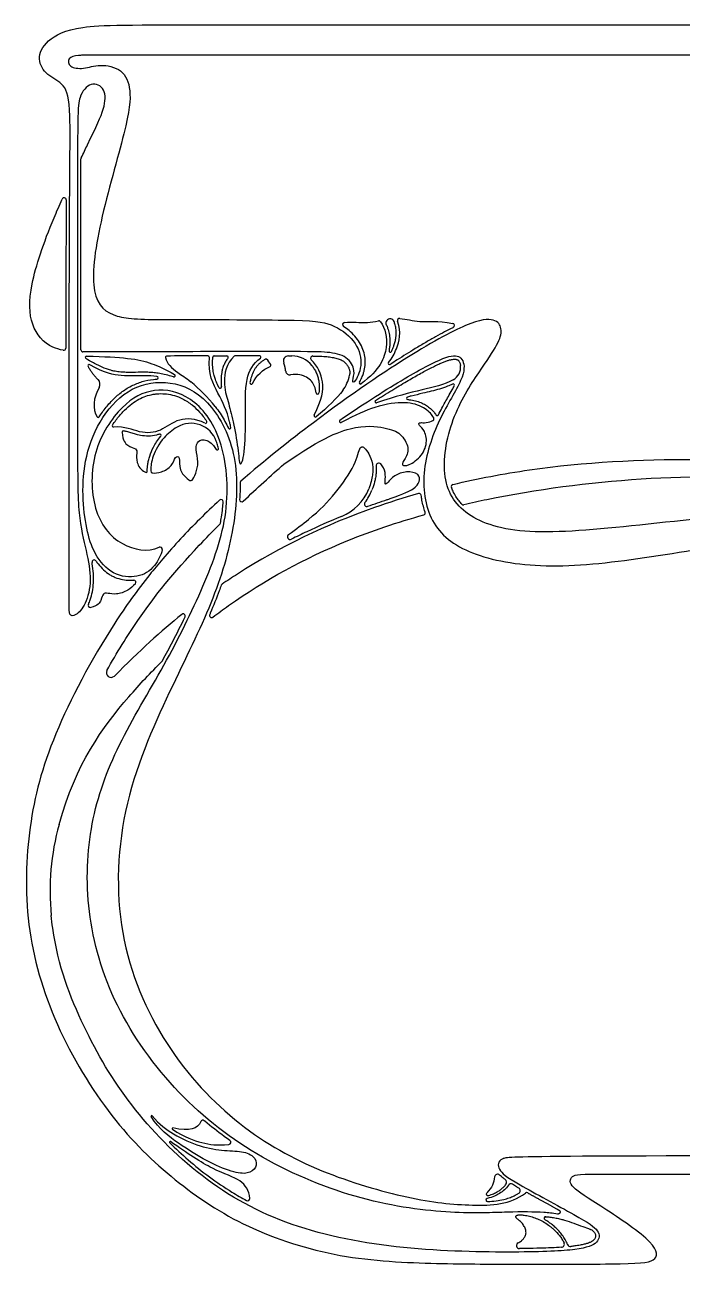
# Model space of a CAD drawing. Header units: millimetres. Extents: x -100 to 100, y -104 to 91.
# Drawn here: x -29.67 to -5.95, y -23.09 to 21.6 of the extents above; entities that cross this region are included whole.
import ezdxf

# ---------------------------------------------------------------- set-up
doc = ezdxf.new("R2010")
doc.units = ezdxf.units.MM
doc.header["$MEASUREMENT"] = 0
doc.layers.add('Layer 03', color=5, linetype='Continuous')

msp = doc.modelspace()

# ---------------------------------------------------------------- linework, layer by layer
at = {"layer": 'Layer 03'}
for p, q in [((-22.835, 9.662), (-22.374, 9.662)), ((-24.296, 8.903), (-24.38, 8.928)), ((-22.662, 8.523), (-22.704, 8.61))]:
    msp.add_line(p, q, dxfattribs=at)
for centre, radius, start, end in [((-27.56, 16.771), 0.0775, 154.4259, 179.8635), ((-28.248, 15.29), 0.0775, 359.6294, 156.027), ((-18.123, 10.787), 0.0775, 97.9334, 236.9885), ((-16.892, 10.85), 0.0775, 35.3547, 100.6), ((-16.485, 10.849), 0.152, 20.5571, 205.0387), ((-16.14, 10.936), 0.0775, 85.3347, 199.0943), ((-14.239, 10.76), 0.0775, 296.0932, 79.6597), ((-28.264, 9.942), 0.0775, 259.4565, 359.9326), ((-27.564, 9.885), 0.0775, 180.0085, 268.8617), ((-16.478, 9.842), 0.0465, 169.6693, 334.4391), ((-27.437, 9.605), 0.0465, 89.2574, 239.482), ((-24.538, 9.612), 0.0465, 90.1596, 190.1333), ((-23.053, 9.615), 0.0465, 354.824, 90.0588), ((-22.835, 9.615), 0.0465, 90.0421, 174.3343), ((-22.374, 9.616), 0.0465, 322.1551, 90.0421), ((-22.076, 9.616), 0.0465, 90.0261, 130.7927), ((-21.189, 9.616), 0.0465, 305.2467, 90.0076), ((-20.965, 9.501), 0.0465, 58.7338, 119.5773), ((-20.155, 9.48), 0.183, 89.9933, 201.3213), ((-20.033, 8.735), 0.928, 37.7931, 89.9743), ((-19.279, 9.582), 0.0775, 89.244, 225.5532), ((-16.503, 9.397), 0.0465, 141.4056, 303.019), ((-27.341, 9.301), 0.0465, 61.1408, 209.2703), ((-24.283, 8.948), 0.0465, 253.628, 59.572), ((-20.83, 9.326), 0.0465, 292.6745, 40.0951), ((-20.105, 9.124), 0.147, 186.6099, 280.84), ((-19.226, 9.204), 1.298, 322.5155, 349.415), ((-14.464, 9.254), 0.522, 298.9258, 6.7177), ((-27.19, 8.64), 0.24, 329.243, 45.8938), ((-24.904, 8.874), 0.0465, 273.4438, 81.3921), ((-27.159, 4.397), 5.556, 38.2929, 51.2331), ((-22.62, 8.543), 0.0465, 205.3982, 5.777), ((-21.495, 8.692), 0.0465, 170.3404, 332.3179), ((-17.552, 8.695), 0.0465, 147.621, 307.0094), ((-14.211, 8.604), 0.0465, 331.8957, 116.2319), ((-19.104, 8.335), 0.0465, 187.7151, 350.0497), ((-16.988, 8.011), 0.0465, 122.5623, 289.3728), ((-15.843, 8.135), 0.0465, 104.5269, 264.7568), ((-27.017, 7.492), 0.0465, 211.9425, 327.5287), ((-26.464, 7.144), 0.0465, 146.0724, 273.9653), ((-23.671, 6.265), 0.967, 19.148, 120.7489), ((-23.142, 7.275), 0.0465, 242.8422, 32.9688), ((-19.178, 7.505), 0.0465, 153.8632, 308.9828), ((-18.268, 7.306), 0.0465, 125.1384, 297.6655), ((-14.786, 7.556), 0.0465, 212.2429, 333.4523), ((-26.112, 6.91), 0.0465, 80.2021, 186.7345), ((-24.792, 6.798), 0.0465, 318.9052, 110.1667), ((-22.278, 7.072), 0.0465, 204.714, 11.4911), ((-22.723, 6.314), 0.0465, 210.7445, 15.3642), ((-25.291, 5.508), 0.0465, 243.3014, 4.414), ((-16.893, 5.697), 0.0992, 44.6167, 185.3438), ((-21.822, 5.084), 0.0775, 147.5645, 181.0991), ((-21.822, 5.084), 0.0775, 130.9776, 147.5645), ((-14.203, 4.951), 0.0775, 103.4411, 200.1896), ((-22.583, 4.405), 0.0775, 355.9948, 132.6356), ((-21.836, 4.477), 0.0775, 176.502, 313.6972), ((-18.911, 5.518), 1.777, 292.1789, 338.669), ((-18.911, 5.518), 1.901, 323.0678, 338.669), ((-15.441, 4.626), 0.0775, 7.6143, 105.9984), ((-17.32, 4.323), 0.0893, 143.0677, 289.9181), ((-15.294, 4.004), 0.0775, 285.5641, 19.3841), ((-13.839, 4.371), 0.0775, 223.9775, 282.8807), ((-22.684, 3.646), 0.0775, 315.1041, 348.8863), ((-20.088, 3.141), 0.0999, 127.0873, 296.8818), ((-24.786, 2.689), 0.0775, 350.8939, 114.0738), ((-27.164, 2.227), 0.0775, 34.8277, 189.6991), ((-25.73, 1.498), 0.0775, 316.1, 94.8645), ((-22.505, 1.364), 0.0775, 124.3223, 160.5033), ((-27.301, 0.669), 0.0775, 155.1949, 282.4984), ((-23.953, 0.282), 0.0775, 334.1927, 129.1532), ((-22.923, 0.305), 0.0775, 156.6906, 307.2708), ((-24.77, -1.296), 0.0775, 314.5763, 331.1096), ((-26.553, -1.762), 0.17, 150.9425, 315.046), ((-19.773, -9.638), 8.982, 164.482, 185.6016), ((-25.087, -17.76), 0.0248, 37.7746, 211.692), ((-24.324, -18.205), 0.0248, 77.5842, 237.0188), ((-23.238, -17.979), 0.0775, 49.7016, 157.067), ((-24.422, -18.691), 0.0248, 54.4024, 225.1887), ((-22.307, -18.699), 0.0775, 275.4598, 54.8019), ((-12.61, -19.956), 0.108, 44.6155, 174.3429), ((-12.387, -20.138), 0.108, 325.4047, 55.1002), ((-12.963, -20.567), 0.0558, 133.4545, 285.2077), ((-12.127, -20.305), 0.108, 58.8098, 145.869), ((-11.895, -20.442), 0.108, 302.5236, 60.0475), ((-11.556, -20.59), 0.0775, 60.7736, 127.878), ((-21.626, -20.731), 0.0775, 241.566, 4.404), ((-12.972, -20.78), 0.0558, 103.3983, 272.8378), ((-10.877, -21.436), 0.0558, 85.483, 239.6456), ((-9.357, -22.105), 0.285, 41.0239, 70.1554), ((-11.819, -22.422), 0.108, 117.5375, 270.4446), ((-10.306, -22.375), 0.108, 274.0356, 26.0159), ((-9.98, -22.346), 0.108, 201.8262, 276.1357)]:
    msp.add_arc(centre, radius, start, end, dxfattribs=at)
for points, knots in [([(-28.033, 17.773), (-28.033, 17.985), (-28.048, 18.893), (-28.197, 19.492), (-28.881, 19.759), (-29.247, 20.349), (-28.929, 21.045), (-27.87, 21.604), (-25.016, 21.604), (-12.684, 21.604), (4.795, 21.604)], [6506.027497, 6506.027497, 6506.027497, 6506.027497, 6508.198848, 6517.432746, 6526.666645, 6535.900543, 6545.134442, 6554.36834, 6563.602239, 6572.836137, 6572.836137, 6572.836137, 6572.836137]), ([(4.795, 20.507), (-13.553, 20.507), (-27.179, 20.507), (-27.767, 20.515), (-28.124, 20.412), (-28.089, 20.07), (-27.552, 19.991), (-26.98, 20.203), (-26.123, 20.031), (-25.806, 19.299), (-25.925, 18.101), (-27.054, 14.303), (-27.353, 11.685), (-26.415, 10.987), (-24.977, 10.972), (-19.58, 10.972), (-18.589, 10.862), (-17.724, 10.245), (-17.431, 9.395), (-17.77, 8.654), (-17.878, 8.726), (-17.715, 9.109), (-18.005, 9.662), (-18.737, 9.817), (-19.587, 9.817), (-25.262, 9.817), (-26.818, 9.8), (-27.473, 9.806), (-27.566, 9.808)], [6103.347842, 6103.347842, 6103.347842, 6103.347842, 6112.58174, 6121.815639, 6131.049537, 6140.283436, 6149.517334, 6158.751233, 6167.985132, 6177.21903, 6186.452929, 6195.686827, 6204.920726, 6214.154624, 6223.388523, 6232.622421, 6241.85632, 6251.090218, 6260.324117, 6269.558015, 6278.791914, 6288.025812, 6297.259711, 6306.493609, 6315.727508, 6324.961406, 6334.195305, 6335.796208, 6335.796208, 6335.796208, 6335.796208]), ([(-27.63, 16.804), (-27.549, 16.973), (-27.112, 17.881), (-26.763, 18.605), (-26.727, 19.328), (-27.286, 19.587), (-27.685, 19.105), (-27.742, 18.665), (-27.753, 18.073)], [6358.513625, 6358.513625, 6358.513625, 6358.513625, 6360.456471, 6369.690369, 6378.924268, 6388.158167, 6397.392066, 6402.982641, 6402.982641, 6402.982641, 6402.982641]), ([(-27.753, 18.073), (-27.759, 17.687), (-27.766, 15.683), (-27.766, 5.943), (-27.757, 3.877), (-27.43, 2.6), (-27.238, 1.561), (-27.459, 0.667), (-27.844, 0.263), (-28.075, 0.292), (-28.065, 0.648), (-28.065, 2.01), (-28.065, 14.549), (-28.03, 17.085), (-28.033, 17.773)], [6402.982641, 6402.982641, 6402.982641, 6402.982641, 6406.625964, 6415.859863, 6425.093762, 6434.32766, 6443.561559, 6452.795458, 6462.029356, 6471.263255, 6480.497154, 6489.731052, 6498.964951, 6506.027497, 6506.027497, 6506.027497, 6506.027497]), ([(-27.641, 9.885), (-27.642, 10.843), (-27.642, 12.758), (-27.64, 15.007), (-27.639, 16.344), (-27.638, 16.725), (-27.638, 16.771)], [6336.183904, 6336.183904, 6336.183904, 6336.183904, 6345.460312, 6354.715121, 6357.955501, 6358.402633, 6358.402633, 6358.402633, 6358.402633]), ([(-28.278, 9.866), (-28.413, 9.891), (-28.916, 10.036), (-29.495, 10.728), (-29.542, 12.08), (-28.928, 13.92), (-28.419, 15.095), (-28.319, 15.321)], [282.140544, 282.140544, 282.140544, 282.140544, 285.142318, 294.376217, 303.610116, 312.844015, 315.05096, 315.05096, 315.05096, 315.05096]), ([(-28.17, 15.289), (-28.171, 15.156), (-28.175, 14.511), (-28.181, 13.102), (-28.185, 11.452), (-28.186, 10.315), (-28.187, 9.942)], [315.733374, 315.733374, 315.733374, 315.733374, 317.022629, 321.977254, 329.378871, 332.988924, 332.988924, 332.988924, 332.988924]), ([(-0.292, 4.121), (-0.842, 4.135), (-2.696, 4.103), (-7.419, 3.549), (-11.57, 3.154), (-13.776, 3.768), (-14.722, 5.145), (-14.325, 7.467), (-13.21, 9.185), (-12.554, 10.128), (-12.431, 10.607), (-12.608, 10.99), (-13.347, 11.017), (-15.438, 9.937), (-18.656, 7.765), (-21.011, 5.891), (-21.873, 5.143)], [1970.648439, 1970.648439, 1970.648439, 1970.648439, 1975.645076, 1985.413166, 1995.181256, 2004.949346, 2014.717436, 2024.485527, 2034.253617, 2044.021707, 2053.789797, 2063.557887, 2073.325977, 2083.094067, 2092.862157, 2098.970606, 2098.970606, 2098.970606, 2098.970606]), ([(-18.134, 10.864), (-17.845, 10.904), (-17.459, 10.831), (-17.04, 10.901), (-16.906, 10.926)], [137.675248, 137.675248, 137.675248, 137.675248, 140.644311, 142.0512, 142.0512, 142.0512, 142.0512]), ([(-16.829, 10.895), (-16.66, 10.657), (-16.509, 9.99), (-16.854, 9.163), (-17.524, 8.658)], [120.811864, 120.811864, 120.811864, 120.811864, 124.886801, 129.14413, 129.14413, 129.14413, 129.14413]), ([(-16.622, 10.785), (-16.604, 10.746), (-16.562, 10.642), (-16.516, 10.464), (-16.491, 10.249), (-16.495, 10.051), (-16.512, 9.917), (-16.522, 9.858), (-16.524, 9.85)], [44.373087, 44.373087, 44.373087, 44.373087, 44.791042, 45.458027, 46.151435, 46.876261, 47.377218, 47.45536, 47.45536, 47.45536, 47.45536]), ([(-16.539, 9.426), (-16.411, 9.587), (-16.214, 9.951), (-16.074, 10.509), (-16.213, 10.911)], [154.553111, 154.553111, 154.553111, 154.553111, 156.854963, 160.108772, 160.108772, 160.108772, 160.108772]), ([(-16.436, 9.821), (-16.418, 9.859), (-16.386, 9.932), (-16.341, 10.051), (-16.301, 10.181), (-16.274, 10.315), (-16.261, 10.459), (-16.267, 10.613), (-16.296, 10.766), (-16.327, 10.863), (-16.342, 10.903)], [47.886727, 47.886727, 47.886727, 47.886727, 48.284331, 48.663519, 49.120346, 49.594458, 49.989412, 50.51213, 51.083816, 51.496387, 51.496387, 51.496387, 51.496387]), ([(-16.134, 11.013), (-15.894, 10.994), (-15.44, 10.848), (-14.779, 10.937), (-14.225, 10.836)], [138.794496, 138.794496, 138.794496, 138.794496, 141.781604, 145.001206, 145.001206, 145.001206, 145.001206]), ([(-17.592, 8.72), (-17.577, 8.742), (-17.533, 8.82), (-17.486, 8.925), (-17.444, 9.044), (-17.405, 9.182), (-17.373, 9.387), (-17.389, 9.644), (-17.459, 9.902), (-17.581, 10.15), (-17.751, 10.379), (-17.951, 10.57), (-18.096, 10.677), (-18.165, 10.722)], [129.561408, 129.561408, 129.561408, 129.561408, 129.816028, 130.42976, 130.668035, 131.035876, 131.827328, 132.661987, 133.515878, 134.399639, 135.322568, 136.274118, 137.068505, 137.068505, 137.068505, 137.068505]), ([(-14.205, 10.69), (-14.213, 10.686), (-14.318, 10.634), (-14.532, 10.525), (-14.855, 10.349), (-15.208, 10.147), (-15.67, 9.871), (-16.096, 9.605), (-16.394, 9.413), (-16.477, 9.358)], [145.627633, 145.627633, 145.627633, 145.627633, 145.710151, 146.765763, 147.951985, 149.266208, 150.702279, 153.166097, 154.130008, 154.130008, 154.130008, 154.130008]), ([(-24.38, 8.928), (-24.464, 8.952), (-24.62, 8.995), (-24.841, 9.04), (-25.038, 9.064), (-25.22, 9.073), (-25.4, 9.074), (-25.645, 9.069), (-25.896, 9.065), (-26.123, 9.074), (-26.255, 9.085), (-26.358, 9.098), (-26.46, 9.117), (-26.582, 9.148), (-26.771, 9.211), (-26.98, 9.303), (-27.225, 9.43), (-27.372, 9.513), (-27.461, 9.565)], [125.025037, 125.025037, 125.025037, 125.025037, 125.874614, 126.587573, 127.210967, 127.787334, 128.357464, 128.945856, 130.164951, 130.785349, 131.13963, 131.453613, 131.784271, 132.145171, 132.675699, 133.710714, 134.349681, 135.345717, 135.345717, 135.345717, 135.345717]), ([(-27.436, 9.652), (-26.795, 9.644), (-25.786, 9.58), (-25.164, 9.435), (-24.619, 9.199), (-24.259, 8.988)], [135.739004, 135.739004, 135.739004, 135.739004, 139.483384, 143.559591, 146.876496, 146.876496, 146.876496, 146.876496]), ([(-24.584, 9.604), (-24.545, 9.383), (-24.281, 9.14), (-23.863, 8.877), (-23.68, 8.73)], [155.416113, 155.416113, 155.416113, 155.416113, 158.708975, 160.574387, 160.574387, 160.574387, 160.574387]), ([(-23.053, 9.661), (-23.184, 9.661), (-23.68, 9.661), (-24.175, 9.66), (-24.539, 9.659)], [150.35969, 150.35969, 150.35969, 150.35969, 151.634096, 155.154382, 155.154382, 155.154382, 155.154382]), ([(-22.277, 7.291), (-22.369, 7.677), (-22.669, 8.288), (-23.061, 9.004), (-23.006, 9.611)], [168.72871, 168.72871, 168.72871, 168.72871, 172.8561, 176.872764, 176.872764, 176.872764, 176.872764]), ([(-22.704, 8.61), (-22.708, 8.619), (-22.738, 8.683), (-22.785, 8.796), (-22.841, 8.968), (-22.88, 9.161), (-22.896, 9.385), (-22.889, 9.541), (-22.881, 9.62)], [54.468576, 54.468576, 54.468576, 54.468576, 54.56218, 55.155078, 55.64994, 56.31395, 57.056836, 57.821444, 57.821444, 57.821444, 57.821444]), ([(-22.337, 9.587), (-22.351, 9.569), (-22.393, 9.512), (-22.451, 9.412), (-22.5, 9.297), (-22.536, 9.183), (-22.57, 9.032), (-22.585, 8.873), (-22.585, 8.722), (-22.581, 8.628), (-22.576, 8.57), (-22.574, 8.548)], [50.211735, 50.211735, 50.211735, 50.211735, 50.433962, 50.89274, 51.333337, 51.636732, 52.051381, 52.826198, 53.180995, 53.517477, 53.737138, 53.737138, 53.737138, 53.737138]), ([(-22.106, 9.651), (-22.412, 9.386), (-22.518, 8.655), (-22.332, 8.022), (-22.15, 7.343), (-21.955, 6.294), (-21.924, 5.569), (-21.721, 6.05), (-21.685, 7.51), (-21.745, 8.838), (-21.427, 9.391), (-21.162, 9.578)], [187.139991, 187.139991, 187.139991, 187.139991, 190.241648, 193.387661, 196.533675, 199.679689, 202.825702, 205.971716, 209.11773, 212.263743, 214.976109, 214.976109, 214.976109, 214.976109]), ([(-20.988, 9.542), (-21.017, 9.525), (-21.078, 9.487), (-21.166, 9.421), (-21.248, 9.344), (-21.295, 9.288), (-21.317, 9.259)], [29.765851, 29.765851, 29.765851, 29.765851, 30.088653, 30.465523, 30.825623, 31.176608, 31.176608, 31.176608, 31.176608]), ([(-19.22, 7.525), (-18.944, 8.087), (-18.83, 8.707), (-19.093, 9.291), (-19.334, 9.527)], [84.105992, 84.105992, 84.105992, 84.105992, 88.068984, 91.728573, 91.728573, 91.728573, 91.728573]), ([(-19.278, 9.659), (-19.239, 9.659), (-19.107, 9.657), (-18.938, 9.651), (-18.741, 9.635), (-18.582, 9.615), (-18.432, 9.583), (-18.303, 9.542), (-18.218, 9.503), (-18.147, 9.455), (-18.087, 9.405), (-18.033, 9.339), (-17.992, 9.268), (-17.969, 9.215), (-17.952, 9.164), (-17.94, 9.1), (-17.94, 9.034), (-17.947, 8.985), (-17.951, 8.966)], [92.323334, 92.323334, 92.323334, 92.323334, 92.705222, 93.603791, 93.955788, 94.615616, 95.160097, 95.435672, 95.923069, 96.05754, 96.269456, 96.678354, 96.87376, 97.061706, 97.23696, 97.395388, 97.68599, 97.874945, 97.874945, 97.874945, 97.874945]), ([(-18.295, 7.344), (-17.943, 7.592), (-16.781, 8.363), (-15.169, 9.325), (-14.175, 9.762), (-13.814, 9.566), (-13.769, 8.903), (-14.748, 7.441), (-15.426, 5.428), (-15.089, 3.484), (-13.596, 2.407), (-10.798, 1.945), (-7.167, 2.367), (-3.365, 3.043), (-1.256, 3.346), (-0.523, 3.415)], [2149.231192, 2149.231192, 2149.231192, 2149.231192, 2153.159951, 2163.085173, 2173.010395, 2182.935617, 2192.860839, 2202.786061, 2212.711282, 2222.636504, 2232.561726, 2242.486948, 2252.41217, 2262.337392, 2268.945756, 2268.945756, 2268.945756, 2268.945756]), ([(-17.013, 8.051), (-16.963, 8.083), (-16.721, 8.237), (-16.306, 8.495), (-15.791, 8.802), (-15.339, 9.059), (-15.005, 9.237), (-14.773, 9.349), (-14.631, 9.413), (-14.505, 9.464), (-14.396, 9.501), (-14.308, 9.525), (-14.234, 9.539), (-14.174, 9.545), (-14.12, 9.543), (-14.079, 9.534), (-14.047, 9.52), (-14.021, 9.5), (-13.999, 9.473), (-13.978, 9.436), (-13.96, 9.391), (-13.95, 9.349), (-13.946, 9.323), (-13.945, 9.315)], [104.068889, 104.068889, 104.068889, 104.068889, 104.647252, 106.848263, 108.792225, 110.456522, 111.880201, 112.452615, 112.952819, 113.388189, 113.761382, 114.075254, 114.266234, 114.486964, 114.658826, 114.789716, 114.894355, 114.992167, 115.102527, 115.23746, 115.396869, 115.57757, 115.65303, 115.65303, 115.65303, 115.65303]), ([(-24.897, 8.92), (-25.051, 8.944), (-25.426, 8.959), (-26.16, 8.917), (-26.755, 9.031), (-27.318, 9.341)], [162.086877, 162.086877, 162.086877, 162.086877, 163.905332, 167.316862, 170.485839, 170.485839, 170.485839, 170.485839]), ([(-21.317, 9.259), (-21.339, 9.23), (-21.38, 9.17), (-21.45, 9.037), (-21.505, 8.879), (-21.532, 8.752), (-21.541, 8.7)], [22.96571, 22.96571, 22.96571, 22.96571, 23.31514, 23.669918, 24.418397, 24.928716, 24.928716, 24.928716, 24.928716]), ([(-19.15, 8.328), (-19.161, 8.414), (-19.229, 8.648), (-19.419, 8.901), (-19.821, 9.028), (-20.078, 8.979)], [91.510375, 91.510375, 91.510375, 91.510375, 92.465152, 94.434594, 96.075247, 96.075247, 96.075247, 96.075247]), ([(-19.3, 9.303), (-19.271, 9.267), (-19.216, 9.186), (-19.146, 9.054), (-19.092, 8.911), (-19.06, 8.779), (-19.045, 8.671), (-19.037, 8.56), (-19.04, 8.448), (-19.052, 8.362), (-19.058, 8.327)], [87.74236, 87.74236, 87.74236, 87.74236, 88.192401, 88.692972, 89.182277, 89.66607, 90.003409, 90.243817, 90.742109, 91.085384, 91.085384, 91.085384, 91.085384]), ([(-24.71, 2.677), (-24.742, 2.479), (-24.999, 1.997), (-25.56, 1.638), (-26.509, 1.725), (-27.179, 2.503), (-27.446, 3.403), (-27.605, 4.597), (-27.515, 6.05), (-26.931, 7.498), (-25.844, 8.605), (-24.406, 8.826), (-23.027, 8.194), (-21.954, 6.248), (-22.015, 3.658), (-22.76, 0.976), (-24.253, -2.014), (-26.268, -6.388), (-26.456, -11.269), (-24.699, -15.333), (-21.942, -18.229), (-19.012, -19.826), (-15.696, -20.791), (-13.5, -21.019), (-12.151, -20.943), (-11.603, -20.529)], [1914.723709, 1914.723709, 1914.723709, 1914.723709, 1920.810833, 1928.420013, 1936.029194, 1943.638374, 1951.247554, 1958.856734, 1966.465914, 1974.075095, 1981.684275, 1989.293455, 1996.902635, 2004.511816, 2012.120996, 2019.730176, 2027.339356, 2034.948536, 2042.557717, 2050.166897, 2057.776077, 2065.385257, 2072.994438, 2080.603618, 2088.016715, 2088.016715, 2088.016715, 2088.016715]), ([(-26.978, 7.467), (-26.962, 7.492), (-26.865, 7.64), (-26.671, 7.898), (-26.367, 8.213), (-26.077, 8.436), (-25.765, 8.615), (-25.434, 8.747), (-25.12, 8.81), (-24.941, 8.825), (-24.901, 8.828)], [153.312873, 153.312873, 153.312873, 153.312873, 153.596915, 155.023854, 156.435466, 157.824221, 158.553371, 159.910426, 161.257239, 161.647189, 161.647189, 161.647189, 161.647189]), ([(-14.211, 8.797), (-14.521, 8.626), (-15.388, 8.422), (-16.275, 8.213), (-16.973, 7.968)], [117.646864, 117.646864, 117.646864, 117.646864, 122.076817, 127.161553, 127.161553, 127.161553, 127.161553]), ([(-14.232, 8.646), (-14.291, 8.617), (-14.445, 8.55), (-14.702, 8.465), (-15, 8.386), (-15.342, 8.305), (-15.628, 8.238), (-15.811, 8.191), (-15.854, 8.18)], [171.944113, 171.944113, 171.944113, 171.944113, 172.587681, 173.560036, 174.560923, 175.575014, 176.963305, 177.401582, 177.401582, 177.401582, 177.401582]), ([(-14.745, 7.535), (-14.703, 7.619), (-14.587, 7.842), (-14.417, 8.142), (-14.266, 8.407), (-14.196, 8.535), (-14.17, 8.583)], [167.711238, 167.711238, 167.711238, 167.711238, 168.615503, 170.151119, 171.04753, 171.566242, 171.566242, 171.566242, 171.566242]), ([(-10.445, -21.285), (-10.62, -21.252), (-11.073, -21.214), (-12.15, -21.194), (-14.061, -21.308), (-17.47, -20.889), (-21.209, -19.369), (-24.198, -17.056), (-26.556, -13.788), (-27.515, -10.33), (-27.372, -7.137), (-26.38, -4.391), (-24.587, -1.492), (-23.159, 1.404), (-22.219, 3.998), (-22.469, 6.8), (-23.663, 8.304), (-25.023, 8.543), (-26.151, 7.984), (-27.298, 6.27), (-27.277, 4.015), (-26.29, 2.752), (-25.22, 2.58), (-24.818, 2.76)], [2093.15691, 2093.15691, 2093.15691, 2093.15691, 2097.287483, 2105.571305, 2113.855128, 2122.13895, 2130.422773, 2138.706596, 2146.990418, 2155.274241, 2163.558064, 2171.841886, 2180.125709, 2188.409531, 2196.693354, 2204.977177, 2213.260999, 2221.544822, 2229.828644, 2238.112467, 2246.39629, 2254.680112, 2262.221702, 2262.221702, 2262.221702, 2262.221702]), ([(-26.503, 7.17), (-26.462, 7.23), (-26.344, 7.395), (-26.138, 7.639), (-25.884, 7.881), (-25.628, 8.064), (-25.369, 8.193), (-25.147, 8.259), (-24.967, 8.289), (-24.782, 8.306), (-24.544, 8.298), (-24.255, 8.239), (-23.94, 8.114), (-23.634, 7.912), (-23.345, 7.635), (-23.183, 7.423), (-23.106, 7.304), (-23.103, 7.3)], [10.899015, 10.899015, 10.899015, 10.899015, 11.598051, 12.864568, 13.987813, 14.984647, 15.900841, 16.77993, 17.220417, 17.666306, 18.57508, 19.516745, 20.511123, 21.847046, 23.044594, 24.372595, 24.418188, 24.418188, 24.418188, 24.418188]), ([(-15.847, 8.089), (-15.829, 8.087), (-15.736, 8.077), (-15.576, 8.049), (-15.377, 7.985), (-15.207, 7.9), (-15.066, 7.799), (-14.955, 7.696), (-14.883, 7.612), (-14.843, 7.558), (-14.83, 7.538), (-14.826, 7.531)], [177.821063, 177.821063, 177.821063, 177.821063, 177.995149, 178.727427, 179.393428, 180.007074, 180.568043, 181.062155, 181.473631, 181.635157, 181.711196, 181.711196, 181.711196, 181.711196]), ([(-22.798, 7.84), (-22.78, 7.818), (-22.704, 7.719), (-22.53, 7.466), (-22.397, 7.22), (-22.32, 7.053)], [164.623527, 164.623527, 164.623527, 164.623527, 164.903641, 165.825037, 167.602462, 167.602462, 167.602462, 167.602462]), ([(-20.314, 5.762), (-18.903, 6.749), (-17.573, 7.223), (-16.51, 7.059), (-16.047, 6.844), (-15.747, 6.265), (-16.028, 5.841), (-16.076, 5.713), (-15.842, 5.676), (-15.307, 6.051), (-15.113, 6.616), (-15.291, 7.069), (-15.486, 7.186), (-15.421, 7.277), (-15.194, 7.232), (-14.895, 7.336), (-14.882, 7.433), (-15.232, 7.829), (-15.896, 8.026), (-16.867, 7.912), (-17.721, 7.541), (-18.246, 7.265)], [2105.998156, 2105.998156, 2105.998156, 2105.998156, 2108.281375, 2110.564593, 2112.847811, 2115.131029, 2117.414247, 2119.697466, 2121.980684, 2124.263902, 2126.54712, 2128.830339, 2131.113557, 2133.396775, 2135.679993, 2137.963211, 2140.24643, 2142.529648, 2144.812866, 2147.096084, 2148.779517, 2148.779517, 2148.779517, 2148.779517]), ([(-23.164, 7.234), (-23.509, 7.411), (-24.185, 7.429), (-24.748, 6.91), (-25.475, 6.844), (-26.06, 7.126), (-26.461, 7.098)], [-1.44353, -1.44353, -1.44353, -1.44353, 1.309835, 4.470229, 7.630622, 10.564193, 10.564193, 10.564193, 10.564193]), ([(-22.232, 7.082), (-22.238, 7.109), (-22.252, 7.179), (-22.267, 7.249), (-22.277, 7.291)], [168.0390836, 168.0390836, 168.0390836, 168.0390836, 168.3121748, 168.7287102, 168.7287102, 168.7287102, 168.7287102]), ([(-26.158, 6.904), (-26.122, 6.602), (-25.96, 6.398), (-25.615, 6.32), (-25.622, 6.176), (-25.656, 5.852), (-25.499, 5.561), (-25.312, 5.467)], [122.517119, 122.517119, 122.517119, 122.517119, 123.790879, 125.146123, 126.501368, 127.856613, 129.044529, 129.044529, 129.044529, 129.044529]), ([(-24.808, 6.841), (-24.843, 6.828), (-24.97, 6.788), (-25.201, 6.758), (-25.43, 6.781), (-25.587, 6.817), (-25.701, 6.85), (-25.832, 6.89), (-25.975, 6.93), (-26.066, 6.949), (-26.104, 6.956)], [117.955549, 117.955549, 117.955549, 117.955549, 118.324001, 119.234959, 120.194791, 120.544408, 120.796964, 121.342002, 121.865074, 122.238218, 122.238218, 122.238218, 122.238218]), ([(-25.245, 5.512), (-25.246, 5.529), (-25.247, 5.551), (-25.246, 5.589), (-25.242, 5.652), (-25.231, 5.755), (-25.204, 5.896), (-25.145, 6.109), (-25.02, 6.41), (-24.865, 6.641), (-24.761, 6.762), (-24.756, 6.767)], [113.121027, 113.121027, 113.121027, 113.121027, 113.25634, 113.330988, 113.48797, 113.870354, 114.337526, 114.88142, 116.006966, 117.497982, 117.559548, 117.559548, 117.559548, 117.559548]), ([(-24.165, 7.096), (-24.353, 6.984), (-24.759, 6.647), (-25.079, 6.017), (-25.139, 5.501), (-25.097, 5.423), (-24.749, 5.447), (-24.329, 5.687), (-24.244, 6.053), (-24.052, 6.059), (-24.118, 5.525), (-23.77, 5.201), (-23.632, 5.117), (-23.494, 5.417), (-23.382, 5.823), (-23.514, 6.315), (-23.436, 6.621), (-23.172, 6.675), (-22.89, 6.505), (-22.763, 6.291)], [131.933243, 131.933243, 131.933243, 131.933243, 132.89514, 134.39982, 135.904501, 137.409181, 138.913861, 140.418542, 141.923222, 143.427903, 144.932583, 146.437263, 147.941944, 149.446624, 150.951304, 152.455985, 153.960665, 155.465345, 156.499222, 156.499222, 156.499222, 156.499222]), ([(-22.678, 6.327), (-22.693, 6.384), (-22.719, 6.47), (-22.747, 6.554), (-22.757, 6.583)], [156.9301959, 156.9301959, 156.9301959, 156.9301959, 157.5044777, 157.7945918, 157.7945918, 157.7945918, 157.7945918]), ([(-20.149, 3.22), (-19.875, 3.427), (-19.178, 3.932), (-18.436, 4.706), (-17.689, 5.775), (-17.592, 6.501), (-17.301, 6.297), (-17.026, 5.652), (-17.188, 5.046), (-17.256, 4.872)], [175.782166, 175.782166, 175.782166, 175.782166, 177.825451, 181.744092, 185.662734, 189.581375, 193.500016, 197.418657, 198.937087, 198.937087, 198.937087, 198.937087]), ([(-14.221, 5.026), (-13.324, 5.241), (-10.479, 5.782), (-5.342, 6.05), (-0.166, 5.651), (1.565, 4.848), (2.111, 4.291), (2.244, 4.103)], [489.602451, 489.602451, 489.602451, 489.602451, 494.039387, 503.292717, 512.546046, 521.799376, 526.26198, 526.26198, 526.26198, 526.26198]), ([(-16.992, 5.688), (-16.984, 5.601), (-16.984, 5.46), (-17.01, 5.272), (-17.054, 5.071), (-17.102, 4.925), (-17.141, 4.827)], [128.487265, 128.487265, 128.487265, 128.487265, 129.339957, 129.843984, 130.317725, 131.332607, 131.332607, 131.332607, 131.332607]), ([(-16.478, 4.518), (-15.967, 4.703), (-15.6, 4.87), (-15.402, 5.123), (-15.413, 5.417), (-15.891, 5.527), (-16.357, 5.351), (-16.576, 5.079), (-16.691, 4.985), (-16.638, 5.297), (-16.678, 5.561), (-16.782, 5.726), (-16.823, 5.767)], [114.753391, 114.753391, 114.753391, 114.753391, 116.124423, 117.495455, 118.866486, 120.237518, 121.608549, 122.979581, 124.350613, 125.721644, 127.092676, 127.701385, 127.701385, 127.701385, 127.701385]), ([(-21.9, 5.083), (-21.899, 5.067), (-21.896, 4.866), (-21.902, 4.666), (-21.913, 4.482)], [2099.189302, 2099.189302, 2099.189302, 2099.189302, 2099.345832, 2101.129544, 2101.129544, 2101.129544, 2101.129544]), ([(-13.895, 4.318), (-13.93, 4.354), (-14.009, 4.443), (-14.119, 4.595), (-14.211, 4.763), (-14.258, 4.875), (-14.276, 4.924)], [486.852528, 486.852528, 486.852528, 486.852528, 487.338372, 488.002523, 488.672899, 489.180305, 489.180305, 489.180305, 489.180305]), ([(1.833, 4.068), (1.782, 4.134), (1.484, 4.446), (0.396, 4.974), (-1.681, 5.314), (-7.445, 5.347), (-11.506, 4.8), (-13.548, 4.359), (-13.822, 4.296)], [449.268464, 449.268464, 449.268464, 449.268464, 451.505221, 459.946966, 468.388711, 476.830456, 485.272201, 486.595515, 486.595515, 486.595515, 486.595515]), ([(-15.462, 4.7), (-16.002, 4.546), (-18.318, 3.805), (-20.626, 2.701), (-22.365, 1.554), (-22.549, 1.428)], [281.571355, 281.571355, 281.571355, 281.571355, 284.313861, 293.567192, 294.660997, 294.660997, 294.660997, 294.660997]), ([(-17.29, 4.239), (-17.059, 4.323), (-16.788, 4.416), (-16.517, 4.506), (-16.478, 4.518)], [111.982495, 111.982495, 111.982495, 111.982495, 114.360525, 114.753391, 114.753391, 114.753391, 114.753391]), ([(-15.221, 4.029), (-15.27, 4.17), (-15.323, 4.371), (-15.356, 4.577), (-15.364, 4.636)], [313.967337, 313.967337, 313.967337, 313.967337, 315.40489, 315.982175, 315.982175, 315.982175, 315.982175]), ([(-22.636, 4.462), (-22.882, 4.235), (-23.624, 3.529), (-24.278, 2.826), (-24.689, 2.344)], [4604.517448, 4604.517448, 4604.517448, 4604.517448, 4606.339129, 4610.161864, 4610.161864, 4610.161864, 4610.161864]), ([(-22.608, 3.631), (-22.594, 3.704), (-22.562, 3.88), (-22.528, 4.136), (-22.511, 4.319), (-22.506, 4.399)], [4601.420307, 4601.420307, 4601.420307, 4601.420307, 4602.138259, 4603.146119, 4603.92124, 4603.92124, 4603.92124, 4603.92124]), ([(-26.702, -1.68), (-26.347, -1.041), (-25.356, 0.541), (-24.165, 2.019), (-22.889, 3.331), (-22.629, 3.592)], [4582.85498, 4582.85498, 4582.85498, 4582.85498, 4588.945412, 4598.870635, 4601.272905, 4601.272905, 4601.272905, 4601.272905]), ([(-22.876, 0.244), (-22.692, 0.384), (-21.23, 1.456), (-18.763, 2.814), (-16.222, 3.665), (-15.273, 3.929)], [299.132042, 299.132042, 299.132042, 299.132042, 300.37339, 308.815136, 313.55797, 313.55797, 313.55797, 313.55797]), ([(-18.24, 3.873), (-18.663, 3.701), (-19.268, 3.435), (-19.861, 3.144), (-20.043, 3.052)], [203.588384, 203.588384, 203.588384, 203.588384, 208.003874, 209.983637, 209.983637, 209.983637, 209.983637]), ([(-27.1, 2.271), (-27.088, 2.253), (-27.019, 2.157), (-26.88, 1.993), (-26.696, 1.836), (-26.534, 1.735), (-26.364, 1.654), (-26.143, 1.589), (-25.916, 1.566), (-25.782, 1.571), (-25.736, 1.575)], [121.640171, 121.640171, 121.640171, 121.640171, 121.848783, 122.785295, 123.715921, 124.178224, 124.636761, 125.531966, 126.395296, 126.835519, 126.835519, 126.835519, 126.835519]), ([(-27.372, 0.702), (-27.347, 0.756), (-27.288, 0.904), (-27.22, 1.162), (-27.186, 1.423), (-27.181, 1.644), (-27.191, 1.876), (-27.216, 2.066), (-27.238, 2.198), (-27.24, 2.214)], [115.99004, 115.99004, 115.99004, 115.99004, 116.57071, 117.528774, 118.569107, 119.112974, 119.667369, 120.81582, 120.964417, 120.964417, 120.964417, 120.964417]), ([(-25.159, 1.774), (-25.611, 1.207), (-26.936, -0.644), (-28.785, -4.164), (-29.583, -7.247), (-29.707, -10.83), (-28.67, -14.481), (-26.543, -17.946), (-24.278, -20.128), (-21.749, -21.823), (-18.318, -22.934), (-14.686, -23.088), (-11.811, -23.094), (-7.638, -23.094), (-6.769, -22.989), (-6.889, -22.3), (-9.233, -20.765), (-10.072, -20.255), (-9.952, -19.836), (-9.294, -19.847), (-3.593, -19.847), (4.795, -19.847)], [4611.661025, 4611.661025, 4611.661025, 4611.661025, 4616.10722, 4625.87531, 4635.6434, 4645.411489, 4655.179579, 4664.947669, 4674.715759, 4684.483849, 4694.251939, 4704.020029, 4713.788118, 4723.556208, 4733.324298, 4743.092388, 4752.860478, 4762.628568, 4772.396657, 4782.164747, 4791.932837, 4791.932837, 4791.932837, 4791.932837]), ([(-25.674, 1.444), (-25.763, 1.351), (-25.993, 1.157), (-26.375, 1.049), (-26.685, 1.106), (-26.848, 1.114), (-26.894, 0.881), (-27.016, 0.653), (-27.285, 0.593)], [108.169772, 108.169772, 108.169772, 108.169772, 109.025433, 110.345812, 111.666191, 112.98657, 114.306949, 115.434573, 115.434573, 115.434573, 115.434573]), ([(-22.578, 1.39), (-22.601, 1.325), (-22.723, 0.988), (-22.865, 0.637), (-22.987, 0.354), (-22.994, 0.336)], [294.818867, 294.818867, 294.818867, 294.818867, 295.486852, 298.291175, 298.475012, 298.475012, 298.475012, 298.475012]), ([(-24.702, -1.334), (-24.698, -1.327), (-24.571, -1.097), (-24.29, -0.573), (-24.027, -0.049), (-23.883, 0.248)], [5334.508477, 5334.508477, 5334.508477, 5334.508477, 5334.583998, 5337.057152, 5340.258218, 5340.258218, 5340.258218, 5340.258218]), ([(-28.428, -7.235), (-27.817, -5.036), (-26.464, -3.189), (-25.117, -1.748), (-24.715, -1.352)], [5324.559301, 5324.559301, 5324.559301, 5324.559301, 5331.530662, 5334.436337, 5334.436337, 5334.436337, 5334.436337]), ([(4.795, -19.184), (-11.838, -19.184), (-12.617, -19.227), (-12.612, -19.687), (-12.154, -20.06), (-9.531, -21.466), (-8.895, -21.88), (-8.947, -22.335), (-9.582, -22.587), (-11.643, -22.684), (-16.055, -22.611), (-20.17, -21.823), (-23.374, -20.053), (-25.964, -17.361), (-27.585, -14.613), (-28.515, -12.208), (-28.697, -10.669), (-28.712, -10.515)], [5173.837419, 5173.837419, 5173.837419, 5173.837419, 5183.762641, 5193.687862, 5203.613084, 5213.538306, 5223.463527, 5233.388749, 5243.313971, 5253.239193, 5263.164414, 5273.089636, 5283.014858, 5292.940079, 5302.865301, 5312.790523, 5313.876666, 5313.876666, 5313.876666, 5313.876666]), ([(-25.067, -17.744), (-24.823, -18.06), (-24.217, -18.475), (-23.336, -18.867), (-22.427, -19.018), (-21.722, -19.008), (-21.299, -19.268), (-21.297, -19.617), (-21.596, -19.854), (-22.153, -19.793), (-23.109, -19.389), (-24.021, -18.814), (-24.83, -18.224), (-25.108, -17.773)], [92.04881, 92.04881, 92.04881, 92.04881, 94.240831, 97.104839, 99.968848, 102.832856, 105.696864, 108.560872, 111.42488, 114.288888, 117.152896, 120.016904, 122.526204, 122.526204, 122.526204, 122.526204]), ([(-24.338, -18.226), (-23.887, -18.519), (-23.275, -18.74), (-22.731, -18.817), (-22.3, -18.776)], [322.799983, 322.799983, 322.799983, 322.799983, 326.536002, 330.058194, 330.058194, 330.058194, 330.058194]), ([(-22.263, -18.636), (-22.332, -18.587), (-22.643, -18.363), (-22.949, -18.121), (-23.182, -17.924), (-23.188, -17.919)], [314.222962, 314.222962, 314.222962, 314.222962, 315.046716, 317.92726, 317.999378, 317.999378, 317.999378, 317.999378]), ([(-24.439, -18.708), (-24.223, -18.923), (-23.761, -19.354), (-23.013, -19.956), (-22.301, -20.437), (-21.842, -20.702), (-21.663, -20.799)], [121.930473, 121.930473, 121.930473, 121.930473, 124.874567, 128.048292, 131.215406, 133.184249, 133.184249, 133.184249, 133.184249]), ([(-21.549, -20.725), (-21.571, -20.436), (-21.858, -19.994), (-22.725, -19.8), (-23.804, -19.103), (-24.407, -18.671)], [133.720231, 133.720231, 133.720231, 133.720231, 137.637941, 142.145984, 146.134347, 146.134347, 146.134347, 146.134347]), ([(-12.325, -20.049), (-12.359, -20.026), (-12.409, -19.989), (-12.478, -19.933), (-12.513, -19.9), (-12.533, -19.88)], [44.0293271, 44.0293271, 44.0293271, 44.0293271, 44.4244612, 44.6255421, 44.8938291, 44.8938291, 44.8938291, 44.8938291]), ([(-12.969, -20.836), (-12.867, -20.831), (-12.67, -20.815), (-12.41, -20.769), (-12.193, -20.706), (-12.041, -20.645), (-11.939, -20.594), (-11.881, -20.561), (-11.852, -20.543), (-11.837, -20.533)], [63.399525, 63.399525, 63.399525, 63.399525, 64.392662, 65.31129, 65.949076, 66.57822, 66.891321, 67.052682, 67.225219, 67.225219, 67.225219, 67.225219]), ([(-12.948, -20.62), (-12.911, -20.61), (-12.846, -20.59), (-12.757, -20.556), (-12.684, -20.52), (-12.627, -20.489), (-12.576, -20.457), (-12.51, -20.414), (-12.441, -20.361), (-12.379, -20.301), (-12.337, -20.252), (-12.311, -20.218), (-12.298, -20.199)], [41.095828, 41.095828, 41.095828, 41.095828, 41.467966, 41.757949, 42.016547, 42.256385, 42.384142, 42.60294, 43.020519, 43.22499, 43.431468, 43.644888, 43.644888, 43.644888, 43.644888]), ([(-11.865, -21.485), (-11.878, -21.474), (-11.898, -21.459), (-11.922, -21.437), (-11.936, -21.421), (-11.947, -21.402), (-11.95, -21.384), (-11.947, -21.369), (-11.941, -21.355), (-11.929, -21.342), (-11.911, -21.331), (-11.893, -21.325), (-11.874, -21.32), (-11.843, -21.315), (-11.792, -21.312), (-11.723, -21.316), (-11.643, -21.325), (-11.521, -21.347), (-11.359, -21.388), (-11.16, -21.457), (-10.959, -21.555), (-10.795, -21.665), (-10.663, -21.769), (-10.527, -21.888), (-10.398, -22.026), (-10.283, -22.188), (-10.232, -22.279), (-10.209, -22.327)], [103.973057, 103.973057, 103.973057, 103.973057, 104.133831, 104.218902, 104.281483, 104.346861, 104.420029, 104.457866, 104.495058, 104.564347, 104.629017, 104.695204, 104.743996, 104.821447, 105.00286, 105.233953, 105.492005, 105.78435, 106.429821, 107.110315, 107.815336, 108.597157, 109.017701, 109.434089, 110.348736, 110.84311, 111.355833, 111.355833, 111.355833, 111.355833]), ([(-10.873, -21.381), (-10.835, -21.384), (-10.742, -21.392), (-10.616, -21.408), (-10.472, -21.434), (-10.337, -21.464), (-10.124, -21.523), (-9.859, -21.612), (-9.55, -21.729), (-9.351, -21.804), (-9.26, -21.837)], [80.595746, 80.595746, 80.595746, 80.595746, 80.969226, 81.495307, 81.822501, 82.383817, 82.834331, 83.9648, 85.089374, 86.028091, 86.028091, 86.028091, 86.028091]), ([(-11.869, -22.326), (-11.847, -22.314), (-11.805, -22.291), (-11.752, -22.253), (-11.71, -22.217), (-11.674, -22.179), (-11.641, -22.134), (-11.61, -22.081), (-11.589, -22.022), (-11.58, -21.962), (-11.585, -21.898), (-11.602, -21.831), (-11.629, -21.762), (-11.666, -21.694), (-11.71, -21.631), (-11.759, -21.574), (-11.812, -21.527), (-11.848, -21.498), (-11.865, -21.485)], [100.552135, 100.552135, 100.552135, 100.552135, 100.802881, 101.010442, 101.1845, 101.335734, 101.515563, 101.730898, 101.927236, 102.117282, 102.317034, 102.539983, 102.782931, 103.034913, 103.286821, 103.529818, 103.75884, 103.973057, 103.973057, 103.973057, 103.973057]), ([(-10.081, -22.386), (-10.105, -22.325), (-10.162, -22.207), (-10.267, -22.046), (-10.384, -21.903), (-10.506, -21.781), (-10.627, -21.678), (-10.742, -21.59), (-10.834, -21.528), (-10.888, -21.495), (-10.906, -21.485)], [76.367654, 76.367654, 76.367654, 76.367654, 77.00349, 77.632248, 78.228764, 78.786767, 79.302267, 79.773749, 80.179158, 80.380668, 80.380668, 80.380668, 80.380668]), ([(-9.142, -21.918), (-9.131, -21.93), (-9.111, -21.956), (-9.087, -21.999), (-9.072, -22.043), (-9.069, -22.084), (-9.075, -22.124), (-9.092, -22.163), (-9.12, -22.203), (-9.152, -22.234), (-9.185, -22.259), (-9.215, -22.278), (-9.251, -22.297), (-9.301, -22.32), (-9.378, -22.348), (-9.465, -22.372), (-9.554, -22.392), (-9.666, -22.414), (-9.804, -22.435), (-9.917, -22.448), (-9.968, -22.454)], [72.123233, 72.123233, 72.123233, 72.123233, 72.272874, 72.447739, 72.593476, 72.721555, 72.845372, 72.978133, 73.131234, 73.312049, 73.412271, 73.531199, 73.657338, 73.80603, 74.062267, 74.444102, 74.685532, 74.943223, 75.545756, 76.04368, 76.04368, 76.04368, 76.04368]), ([(-10.299, -22.483), (-10.42, -22.491), (-10.679, -22.506), (-11.1, -22.52), (-11.485, -22.528), (-11.733, -22.53), (-11.818, -22.531)], [95.040095, 95.040095, 95.040095, 95.040095, 96.219706, 97.553001, 99.117728, 99.947294, 99.947294, 99.947294, 99.947294])]:
    msp.add_open_spline(points, degree=3, knots=knots, dxfattribs=at)
for points, degree in [([(-21.189, 9.662), (-21.485, 9.662), (-21.78, 9.662), (-22.076, 9.662)], 3), ([(-20.794, 9.356), (-20.843, 9.413), (-20.875, 9.501), (-20.941, 9.541)], 3), ([(-20.251, 9.107), (-20.271, 9.274), (-20.325, 9.414)], 2), ([(-20.155, 9.662), (-20.114, 9.662), (-20.073, 9.662), (-20.033, 9.662)], 3), ([(-27.381, 9.278), (-27.236, 9.019), (-27.023, 8.812)], 2), ([(-21.454, 8.67), (-21.298, 8.967), (-21.077, 9.172), (-20.812, 9.283)], 3), ([(-26.984, 8.517), (-27.195, 8.162), (-27.226, 7.741), (-27.056, 7.468)], 3), ([(-18.196, 8.415), (-18.397, 8.152), (-18.727, 7.81), (-19.149, 7.469)], 3), ([(-21.782, 4.421), (-21.292, 4.889), (-20.79, 5.35), (-20.314, 5.762)], 3), ([(-24.689, 2.344), (-24.851, 2.155), (-25.007, 1.965), (-25.159, 1.774)], 3), ([(-24.001, 0.342), (-24.739, -0.258), (-25.526, -0.974), (-26.433, -1.882)], 3), ([(-23.309, -17.948), (-23.42, -18.211), (-23.712, -18.315), (-24.319, -18.181)], 3), ([(-12.718, -19.946), (-12.728, -20.046), (-12.748, -20.143), (-12.791, -20.239)], 3), ([(-12.791, -20.239), (-12.834, -20.334), (-12.899, -20.429), (-13.001, -20.526)], 3), ([(-12.541, -20.544), (-12.648, -20.611), (-12.771, -20.675), (-12.985, -20.726)], 3), ([(-12.216, -20.245), (-12.307, -20.378), (-12.409, -20.462), (-12.541, -20.544)], 3), ([(-11.927, -20.298), (-11.975, -20.27), (-12.023, -20.241), (-12.07, -20.213)], 3), ([(-11.841, -20.348), (-11.87, -20.331), (-11.898, -20.314), (-11.927, -20.298)], 3)]:
    msp.add_open_spline(points, degree=degree, dxfattribs=at)
msp.add_rational_spline([(-11.518, -20.522), (-11.476, -20.546), (-11.161, -20.721), (-10.785, -20.926), (-10.452, -21.109), (-10.394, -21.141), (-10.359, -21.16), (-10.345, -21.197), (-10.358, -21.235), (-10.372, -21.273), (-10.406, -21.292), (-10.445, -21.285)], [1, 1, 1, 1, 1, 1, 0.840267495186, 0.840267495186, 1, 0.840267495186, 0.840267495186, 1], degree=3, knots=[2088.309514, 2088.309514, 2088.309514, 2088.309514, 2088.772433, 2091.805637, 2092.450044, 2092.450044, 2092.450044, 2092.803477, 2092.803477, 2092.803477, 2093.15691, 2093.15691, 2093.15691, 2093.15691], dxfattribs=at)

doc.saveas('drawing.dxf')
